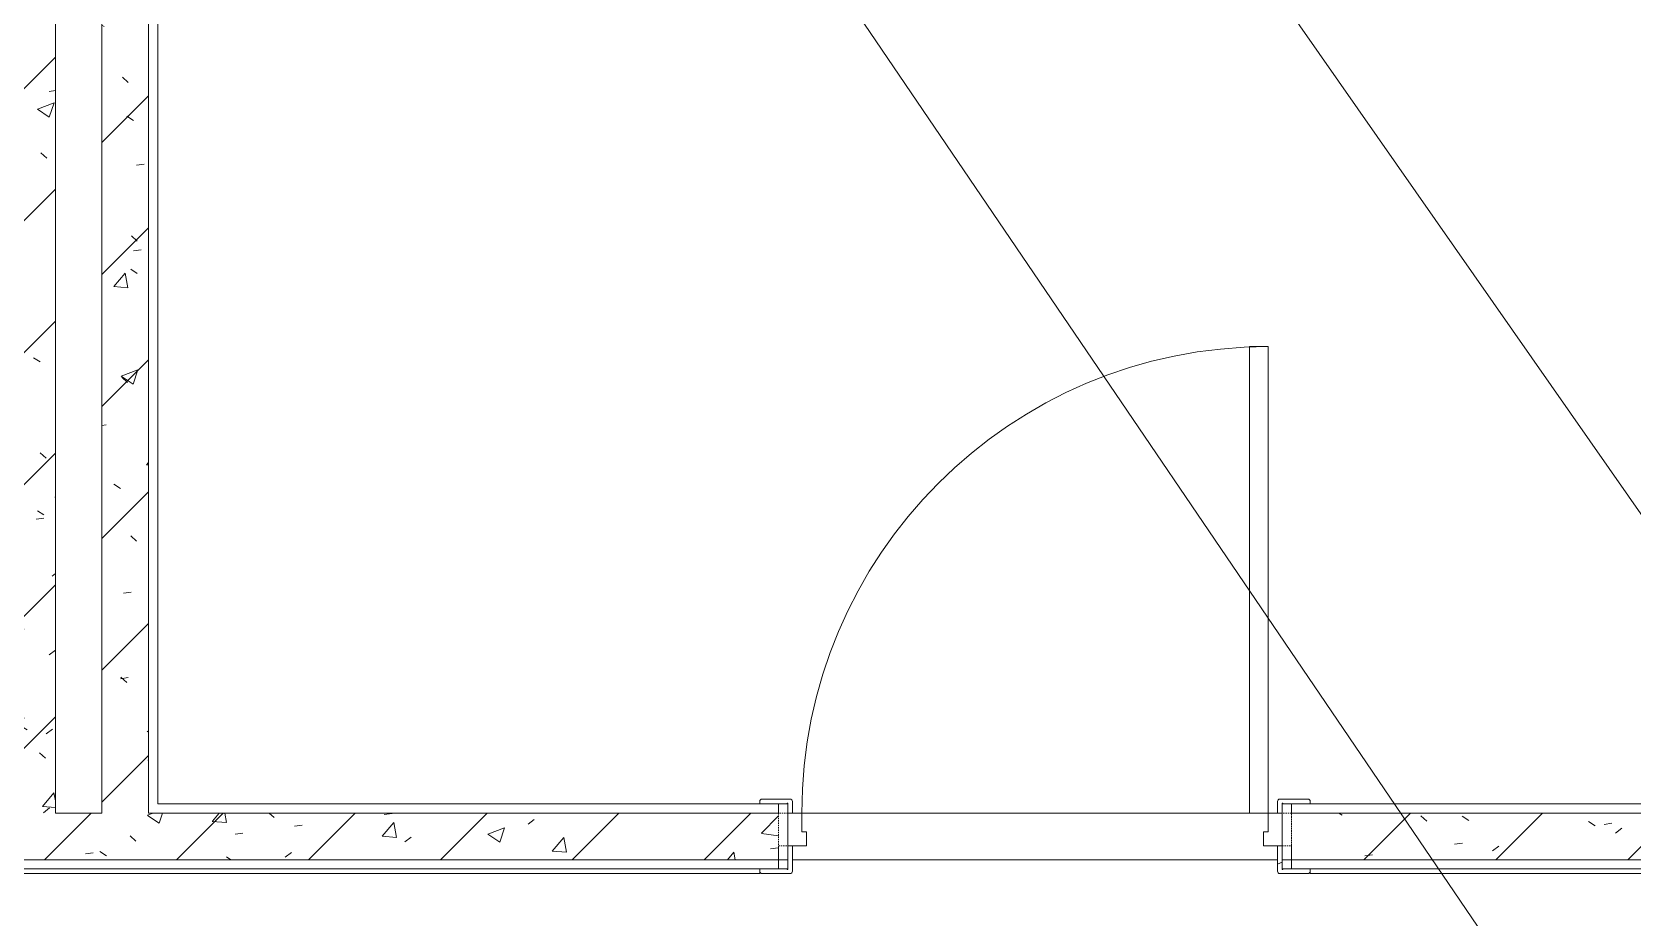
# Model space of a CAD drawing. Header units: millimetres. Extents: x -584918 to 2941280, y 3000189 to 4229862.
# Drawn here: x 184332 to 187764, y 3659806 to 3661705 of the extents above; entities that cross this region are included whole.
import ezdxf

# ---------------------------------------------------------------- set-up
doc = ezdxf.new("R2010")
doc.units = ezdxf.units.MM
doc.linetypes.add('ASVP_Невидимые', pattern=[5, 3, -2])
for name, color, linetype, lineweight in [('Двери', 7, 'Continuous', 0), ('Обобщенные модели', 7, 'Continuous', 0), ('Перекрытие', 7, 'Continuous', 0), ('Стены внутренние', 7, 'Continuous', 0), ('Стены несущие', 7, 'Continuous', 0), ('Стены отделка', 7, 'Continuous', 0), ('экспертиза ДУ пояснения', 6, 'Continuous', 0)]:
    doc.layers.add(name, color=color, linetype=linetype, lineweight=lineweight)
pattern_1 = [(45, (192051.36, 3643581.32), (-141.4214, 141.4214), [])]
pattern_2 = [(50, (192051.36, 3643581.32), (364.368, -31.8783), [38.1, -419.1]), (355, (192051.36, 3643581.3), (-70.486, 382.1133), [30.48, -335.28]), (100.451, (192081.73, 3643578.66), (293.885, 350.2334), [32.38, -356.18]), (46.184, (192051.36, 3643682.9), (542.1585, -84.086), [57.15, -628.65]), (96.636, (192096.54, 3643675.9), (474.805, 494.855), [48.57, -534.27]), (351.184, (192051.36, 3643682.9), (474.81, 494.85), [45.72, -502.92]), (21, (192102.16, 3643657.52), (303.2285, -204.5305), [38.1, -419.1]), (326, (192102.16, 3643657.5), (123.604, 368.376), [30.48, -335.28]), (71.451, (192127.43, 3643640.47), (426.834, 163.843), [32.38, -356.18]), (37.5, (192051.36, 3643581.32), (6.17665, 169.11015), [16.764, -314.452, 16.764, -323.596, -336.55]), (37.5, (192051.36, 3643581.32), (6.17665, 169.11015), [-671.576, 16.764, -319.786]), (7.5, (192051.36, 3643581.32), (133.6389, 200.3615), [16.764, -177.292, 16.764, -306.832, -128.27]), (7.5, (192051.36, 3643581.32), (133.6389, 200.3615), [-517.652, 16.764, -111.506]), (327.5, (191938.08, 3643581.32), (271.1818, -11.4584), [16.764, -110.236, 16.764, -379.476, -525.78]), (327.5, (191938.08, 3643581.32), (271.1818, -11.4584), [-523.24, 16.764, -509.016]), (317.5, (191887.28, 3643581.32), (296.2585, 50.8528), [16.764, -148.336, 16.764, -246.38, -373.38]), (317.5, (191887.28, 3643581.32), (296.2585, 50.8528), [-428.244, 16.764, -356.616])]

# ---------------------------------------------------------------- blocks, each defined once
blk = doc.blocks.new('ASVP_ДверьДеревянная_1 полотно - Санузел 1000х2000h_полотно_ Г Л _950 в свету_-7525979-АР Этаж 01')
at = {"layer": 'Двери', "lineweight": 18}
for p, q in [((500, 1050), (460, 1050)), ((460, 1050), (460, 50)), ((500, 50), (500, 1050)), ((-500, 50), (-530, 50)), ((-530, 50), (-530, -20)), ((-500, 10), (-500, 50)), ((460, 50), (500, 50)), ((530, 50), (500, 50)), ((500, 50), (500, 10)), ((530, -20), (530, 50)), ((-490, 10), (-500, 10)), ((-490, -20), (-490, 10)), ((500, 10), (490, 10)), ((490, 10), (490, -20)), ((-530, -20), (-490, -20)), ((490, -20), (530, -20))]:
    blk.add_line(p, q, dxfattribs=at)
at = {"layer": 'Двери', "linetype": 'ASVP_Невидимые', "lineweight": 18}
for p, q in [((-530, 50), (-550, 50)), ((-550, 50), (-550, -20)), ((-530, -20), (-530, 50)), ((550, 50), (530, 50)), ((530, 50), (530, -20)), ((550, -20), (550, 50)), ((-550, -20), (-530, -20)), ((530, -20), (550, -20))]:
    blk.add_line(p, q, dxfattribs=at)
at = {"layer": 'Двери'}
blk.add_arc((500, 50), 1000, 90, 180, dxfattribs=at)
blk = doc.blocks.new('ASVP_НАЛИЧНИК МДФ_Двери - Наличник дверной МДФ-V55-АР Этаж 01')
at = {"layer": 'Обобщенные модели'}
h = blk.add_hatch(dxfattribs=at)
h.set_pattern_fill('FP_27', color=256, style=0, pattern_type=2)
h.set_pattern_definition([(216.87, (5735.7, -15912.83), (1249.4985, 833.00223), [208.25, -1874.25]), (206.565, (5985.6, -16037.78), (-416.4998, -416.5), [465.661, -465.661]), (198.435, (5985.6, -16246.03), (-832.9995, -416.5009), [263.418, -1053.671])])
h.paths.add_polyline_path([(585, -10), (588.5, -8.5), (590, -5), (590, 0), (530, 0), (530, 50), (520, 50), (520, -5), (521.5, -8.5), (525, -10), (550, -10)])
h.paths.add_polyline_path([(-530, -10), (-525, -10), (-521.5, -8.5), (-520, -5), (-520, 50), (-530, 50), (-531, 0), (-590, -1), (-590, -5), (-588.5, -8.5), (-585, -10), (-531, -10)])
for p, q in [((-530, 50), (-530, -1)), ((-520, -5), (-520, 50)), ((520, 50), (520, -5)), ((530, -1), (530, 50)), ((-531, 0), (-590, 0)), ((-590, 0), (-590, -5)), ((-531, -1), (-531, 0)), ((590, 0), (531, 0)), ((531, 0), (531, -1)), ((590, -5), (590, 0)), ((-585, -10), (-525, -10)), ((-530, -1), (-531, -1)), ((525, -10), (585, -10)), ((531, -1), (530, -1))]:
    blk.add_line(p, q, dxfattribs=at)
for centre, start, end in [((-585, -5), 180, 270), ((-525, -5), 270, 360), ((525, -5), 180, 270), ((585, -5), 270, 360)]:
    blk.add_arc(centre, 5, start, end, dxfattribs=at)
blk = doc.blocks.new('ASVP_НАЛИЧНИК МДФ_Двери - Наличник дверной МДФ-V56-АР Этаж 01')
at = {"layer": 'Обобщенные модели'}
for p, q in [((-531, 0), (-590, 0)), ((-590, 0), (-590, -5)), ((-531, -1), (-531, 0)), ((-530, 20), (-530, -1)), ((-520, -5), (-520, 20)), ((520, 20), (520, -5)), ((530, -1), (530, 20)), ((590, 0), (531, 0)), ((531, 0), (531, -1)), ((590, -5), (590, 0)), ((-585, -10), (-525, -10)), ((-530, -1), (-531, -1)), ((525, -10), (585, -10)), ((531, -1), (530, -1))]:
    blk.add_line(p, q, dxfattribs=at)
for centre, start, end in [((-585, -5), 180, 270), ((-525, -5), 270, 360), ((525, -5), 180, 270), ((585, -5), 270, 360)]:
    blk.add_arc(centre, 5, start, end, dxfattribs=at)

msp = doc.modelspace()

# ---------------------------------------------------------------- hatches: boundary and pattern name
at = {"layer": 'Стены внутренние'}
h = msp.add_hatch(dxfattribs=at)
h.set_pattern_fill('FP_1', color=256, style=0, pattern_type=2)
h.set_pattern_definition(pattern_1)
h.paths.add_polyline_path([(184282.26, 3659930.649), (184382.26, 3659930.649), (184382.26, 3664680.649), (184282.26, 3664680.649), (184282.26, 3660030.649)])
h.paths.add_polyline_path([(184379.291, 3665480.649), (184382.26, 3665480.649), (184382.26, 3665532.253), (184282.26, 3665532.253), (184282.26, 3665480.649), (184376.303, 3665480.649)])
h = msp.add_hatch(dxfattribs=at)
h.set_pattern_fill('FP_2', color=256, style=0, pattern_type=2)
h.set_pattern_definition(pattern_2)
h.paths.add_polyline_path([(184282.26, 3659930.649), (184382.26, 3659930.649), (184382.26, 3664680.649), (184282.26, 3664680.649), (184282.26, 3660030.649)])
h.paths.add_polyline_path([(184379.291, 3665480.649), (184382.26, 3665480.649), (184382.26, 3665532.253), (184282.26, 3665532.253), (184282.26, 3665480.649), (184376.303, 3665480.649)])
h = msp.add_hatch(dxfattribs=at)
h.set_pattern_fill('FP_1', color=256, style=0, pattern_type=2)
h.set_pattern_definition(pattern_1)
h.paths.add_polyline_path([(184482.26, 3660030.649), (184582.26, 3660030.649), (184582.26, 3664330.649), (184482.26, 3664330.649), (184482.26, 3660523.391)])
h = msp.add_hatch(dxfattribs=at)
h.set_pattern_fill('FP_2', color=256, style=0, pattern_type=2)
h.set_pattern_definition(pattern_2)
h.paths.add_polyline_path([(184482.26, 3660030.649), (184582.26, 3660030.649), (184582.26, 3664330.649), (184482.26, 3664330.649), (184482.26, 3660523.391)])
h = msp.add_hatch(dxfattribs=at)
h.set_pattern_fill('FP_1', color=256, style=0, pattern_type=2)
h.set_pattern_definition(pattern_1)
h.paths.add_polyline_path([(190182.26, 3659930.649), (190182.26, 3660030.649), (187032.26, 3660030.649), (187032.26, 3659930.649), (190082.26, 3659930.649)])
h.paths.add_polyline_path([(185932.26, 3659930.649), (185932.26, 3660030.649), (184382.26, 3660030.649), (184382.26, 3659930.649), (185517.788, 3659930.649)])
h = msp.add_hatch(dxfattribs=at)
h.set_pattern_fill('FP_2', color=256, style=0, pattern_type=2)
h.set_pattern_definition(pattern_2)
h.paths.add_polyline_path([(190182.26, 3659930.649), (190182.26, 3660030.649), (187032.26, 3660030.649), (187032.26, 3659930.649), (190082.26, 3659930.649)])
h.paths.add_polyline_path([(185932.26, 3659930.649), (185932.26, 3660030.649), (184382.26, 3660030.649), (184382.26, 3659930.649), (185517.788, 3659930.649)])

# ---------------------------------------------------------------- linework, layer by layer
at = {"layer": 'Перекрытие'}
for p, q in [((185982.26, 3660030.649), (186942.26, 3660030.649)), ((185952.26, 3659930.649), (185932.26, 3659930.649)), ((187002.26, 3659930.649), (185962.26, 3659930.649)), ((187032.26, 3659930.649), (187012.26, 3659930.649))]:
    msp.add_line(p, q, dxfattribs=at)
at = {"layer": 'Стены внутренние'}
for p, q in [((185892.26, 3659900.649), (185892.26, 3659905.649)), ((187072.26, 3659900.649), (187072.26, 3659905.649)), ((185892.26, 3659900.649), (183622.26, 3659900.649)), ((188752.26, 3659900.649), (187072.26, 3659900.649))]:
    msp.add_line(p, q, dxfattribs=at)
at = {"layer": 'Стены несущие'}
for p, q in [((184382.26, 3660030.649), (184382.26, 3664330.649)), ((184482.26, 3664330.649), (184482.26, 3660030.649)), ((184582.26, 3660030.649), (184582.26, 3663930.649)), ((184482.26, 3660030.649), (184382.26, 3660030.649)), ((185932.26, 3660030.649), (184582.26, 3660030.649)), ((187032.26, 3660030.649), (189882.26, 3660030.649)), ((185932.26, 3659930.649), (185932.26, 3659960.649)), ((187032.26, 3659960.649), (187032.26, 3659930.649)), ((185932.26, 3659930.649), (184282.26, 3659930.649)), ((188782.26, 3659930.649), (187032.26, 3659930.649))]:
    msp.add_line(p, q, dxfattribs=at)
at = {"layer": 'Стены отделка'}
for p, q in [((184602.26, 3660050.649), (184602.26, 3663910.649)), ((185932.26, 3660050.649), (184602.26, 3660050.649)), ((185932.26, 3660030.649), (185932.26, 3660050.649)), ((189862.26, 3660050.649), (187032.26, 3660050.649)), ((187032.26, 3660050.649), (187032.26, 3660030.649)), ((183482.26, 3659910.649), (185932.26, 3659910.649)), ((185932.26, 3659910.649), (185932.26, 3659930.649)), ((187032.26, 3659930.649), (187032.26, 3659910.649)), ((187032.26, 3659910.649), (188762.26, 3659910.649))]:
    msp.add_line(p, q, dxfattribs=at)
at = {"layer": 'экспертиза ДУ пояснения'}
for points in [[(152813.643, 3710722.104), (189847.897, 3656232.574)], [(190835.323, 3656300.188), (152813.643, 3710722.104)]]:
    msp.add_lwpolyline(points, dxfattribs=at)

# ---------------------------------------------------------------- block references
at = {"layer": 'Двери'}
msp.add_blockref('ASVP_ДверьДеревянная_1 полотно - Санузел 1000х2000h_полотно_ Г Л _950 в свету_-7525979-АР Этаж 01', (186482.26, 3659980.649), dxfattribs=at)
at = {"layer": 'Обобщенные модели', "rotation": 180}
msp.add_blockref('ASVP_НАЛИЧНИК МДФ_Двери - Наличник дверной МДФ-V56-АР Этаж 01', (186482.26, 3660050.649), dxfattribs=at)
at = {"layer": 'Обобщенные модели'}
msp.add_blockref('ASVP_НАЛИЧНИК МДФ_Двери - Наличник дверной МДФ-V55-АР Этаж 01', (186482.26, 3659910.649), dxfattribs=at)

doc.saveas('drawing.dxf')
